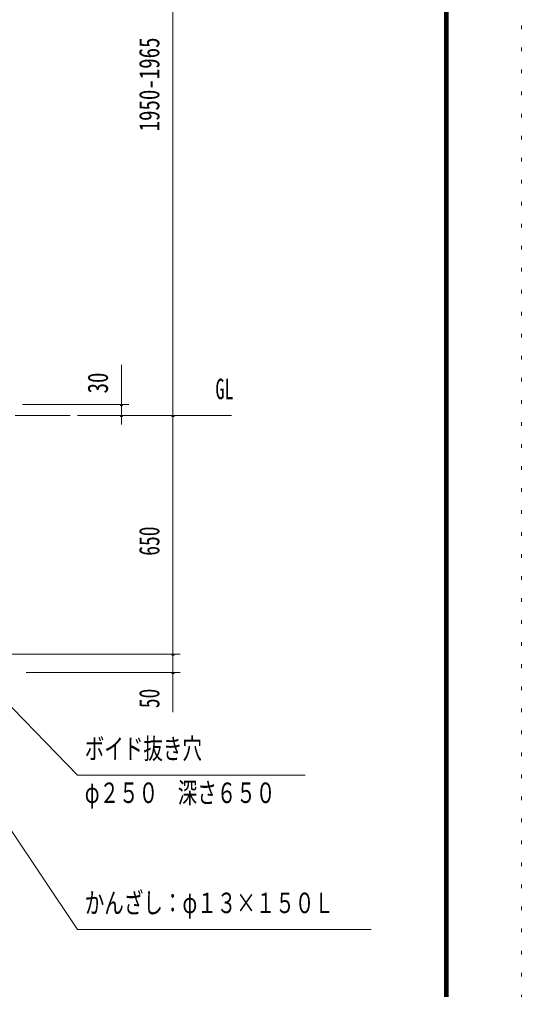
# Model space of a CAD drawing. Units: millimetres, scale not verified. Extents: x -22929 to 22939, y -10500 to 10500.
# Drawn here: x 19519 to 22939, y -2665 to 3942 of the extents above; entities that cross this region are included whole.
import ezdxf
from ezdxf.enums import TextEntityAlignment as Align

# ---------------------------------------------------------------- set-up
doc = ezdxf.new("R2010")
doc.units = ezdxf.units.MM
doc.header["$LTSCALE"] = 50
doc.linetypes.add('USER4', pattern=[3, 0.5, -2.5])
for name, color, linetype, lineweight in [('0-6_2-02BOLD', 7, 'Continuous', 18), ('0-A_2-52DIM', 3, 'Continuous', 18), ('0-C_F-F1PAPER', 5, 'Continuous', 18), ('0-D_F-E_J_ADD', 5, 'USER4', 18)]:
    doc.layers.add(name, color=color, linetype=linetype, lineweight=lineweight)
doc.styles.add('ＭＳ ゴシック', font='')
doc.styles.get('ＭＳ ゴシック').set_extended_font_data('MS Gothic')

msp = doc.modelspace()

# ---------------------------------------------------------------- linework, layer by layer
at = {"layer": '0-6_2-02BOLD'}
msp.add_line((19489.45, 1244.93), (19864.45, 1244.93), dxfattribs=at)
at = {"layer": '0-A_2-52DIM'}
for p, q in [((20564.45, -775.07), (20564.45, 6148.3)), ((20214.46, 1182.16), (20214.46, 1589.93)), ((19539.45, 1319.93), (20264.45, 1319.93)), ((20224.45, 1319.93), (20204.45, 1319.93)), ((19914.45, 1244.93), (20964.46, 1244.93)), ((20224.45, 1244.93), (20204.45, 1244.93)), ((20574.45, 1244.93), (20554.45, 1244.93)), ((20614.45, -380.07), (18876.95, -380.07)), ((20574.45, -380.07), (20554.45, -380.07)), ((19564.45, -505.07), (20614.45, -505.07)), ((20574.45, -505.07), (20554.45, -505.07))]:
    msp.add_line(p, q, dxfattribs=at)
for points in [[(21464.46, -1205.07), (19914.46, -1205.07), (18748.13, -4.87)], [(18497, -137.37), (19914.46, -2255.07), (21914.46, -2255.07)]]:
    msp.add_lwpolyline(points, dxfattribs=at)
for centre in [(20214.45, 1319.93), (20214.45, 1244.93), (20564.45, 1244.93), (20564.45, -380.07), (20564.45, -505.07)]:
    msp.add_arc(centre, 10, 180, 0, dxfattribs=at)
at = {"layer": '0-C_F-F1PAPER'}
for points in [[(22438.96, -10000), (-6261.04, -10000), (-6261.04, 10100), (22438.96, 10100)], [(22436.46, -9997.5), (-6258.54, -9997.5), (-6258.54, 10097.5), (22436.46, 10097.5)], [(22433.96, -9995), (22433.96, 10095), (-6256.04, 10095), (-6256.04, -9995)], [(22431.46, -9992.5), (-6253.54, -9992.5), (-6253.54, 10092.5), (22431.46, 10092.5)], [(22428.96, -9990), (22428.96, 10090), (-6251.04, 10090), (-6251.04, -9990)], [(22426.46, -9987.5), (-6248.54, -9987.5), (-6248.54, 10087.5), (22426.46, 10087.5)], [(22423.96, -9985), (22423.96, 10085), (-6246.04, 10085), (-6246.04, -9985)], [(22421.46, -9982.5), (-6243.54, -9982.5), (-6243.54, 10082.5), (22421.46, 10082.5)], [(22418.96, -9980), (-6241.04, -9980), (-6241.04, 10080), (22418.96, 10080)], [(22416.46, -9977.5), (-6238.54, -9977.5), (-6238.54, 10077.5), (22416.46, 10077.5)], [(22413.96, -9975), (22413.96, 10075), (-6236.04, 10075), (-6236.04, -9975)]]:
    msp.add_lwpolyline(points, close=True, dxfattribs=at)
at = {"layer": '0-D_F-E_J_ADD'}
msp.add_lwpolyline([(22938.96, -10500), (-6761.04, -10500), (-6761.04, 10500), (22938.96, 10500)], close=True, dxfattribs=at)

# ---------------------------------------------------------------- texts
at = {"layer": '0-A_2-52DIM', "color": 7, "style": 'ＭＳ ゴシック'}
for s, width, p in [('1950-1965', 0.75, (20514.46, 3179.26)), ('30', 0.75, (20164.45, 1394.85)), ('650', 0.7, (20514.46, 289.78)), ('50', 0.7, (20514.46, -748.44))]:
    msp.add_text(s, height=139.3, rotation=90, dxfattribs=dict(at, width=width)).set_placement(p, align=Align.BOTTOM_LEFT)
for s, width, p in [('GL', 0.65, (20854.45, 1313.93)), ('ボイド抜き穴', 0.7, (19964.46, -1136.07)), ('φ２５０\u3000深さ６５０', 0.7, (19964.46, -1436.07)), ('かんざし：φ１３×１５０Ｌ', 0.7, (19964.46, -2186.07))]:
    msp.add_text(s, height=139.3, dxfattribs=dict(at, width=width)).set_placement(p, align=Align.BOTTOM_LEFT)

doc.saveas('drawing.dxf')
